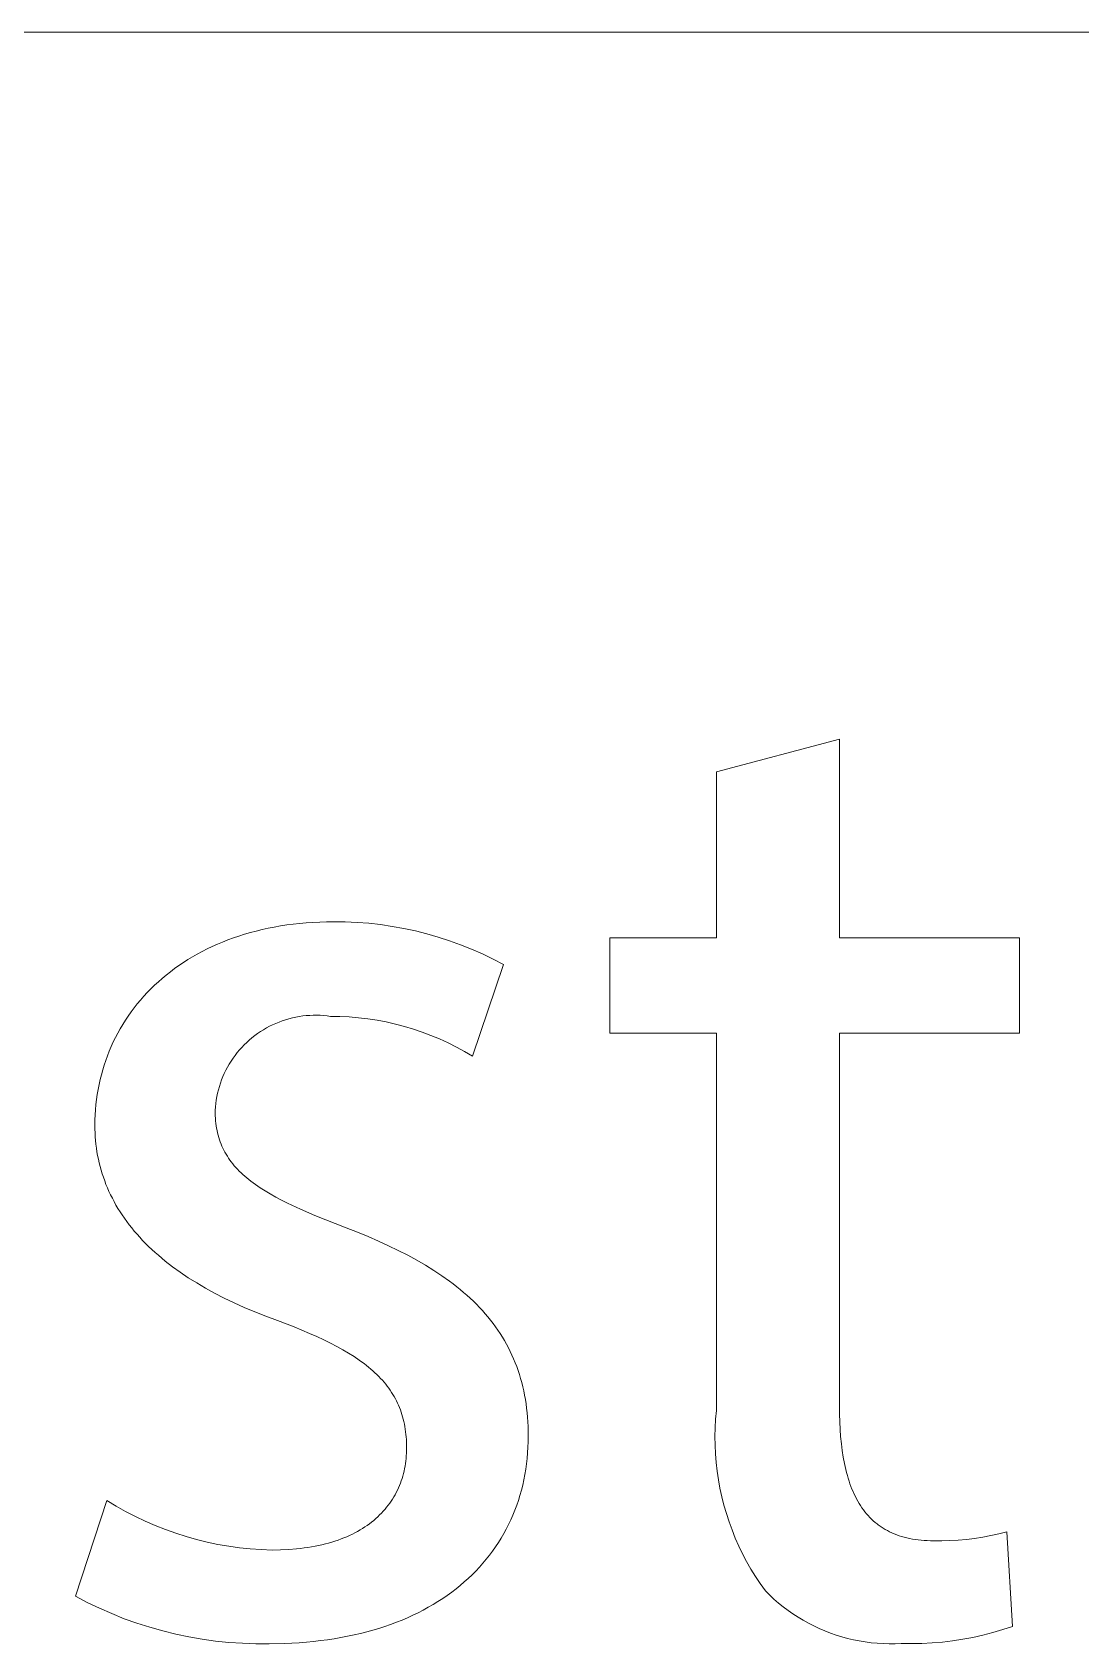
# Model space of a CAD drawing. Header units: millimetres. Extents: x -665 to 1920, y -373 to 1434.
# Drawn here: x 1403.51 to 1422.51, y -329.88 to -300.69 of the extents above; entities that cross this region are included whole.
import ezdxf

# ---------------------------------------------------------------- set-up
doc = ezdxf.new("R2010")
doc.units = ezdxf.units.MM
doc.header["$MEASUREMENT"] = 0
doc.layers.add('Domyślny', color=7, linetype='Continuous', true_color=0x000000)

msp = doc.modelspace()

# ---------------------------------------------------------------- linework, layer by layer
at = {"layer": 'Domyślny', "color": 18, "lineweight": 15, "true_color": 0x000000}
for p, q in [((943.273, -300.685), (1918.03, -300.685)), ((1415.905, -314.086), (1418.136, -313.492)), ((1418.136, -313.492), (1418.136, -317.092)), ((1415.905, -317.092), (1415.905, -314.086)), ((1408.593, -316.814), (1408.716, -316.808)), ((1408.716, -316.808), (1408.84, -316.804)), ((1408.84, -316.804), (1408.965, -316.803)), ((1408.965, -316.803), (1409.179, -316.805)), ((1409.179, -316.805), (1409.393, -316.815)), ((1407.054, -317.132), (1407.153, -317.096)), ((1407.153, -317.096), (1407.253, -317.061)), ((1407.253, -317.061), (1407.356, -317.029)), ((1407.356, -317.029), (1407.46, -316.999)), ((1407.46, -316.999), (1407.565, -316.971)), ((1407.565, -316.971), (1407.673, -316.944)), ((1407.673, -316.944), (1407.782, -316.92)), ((1407.782, -316.92), (1407.893, -316.899)), ((1407.893, -316.899), (1408.006, -316.879)), ((1408.006, -316.879), (1408.12, -316.861)), ((1408.12, -316.861), (1408.236, -316.846)), ((1408.236, -316.846), (1408.353, -316.833)), ((1408.353, -316.833), (1408.473, -316.822)), ((1408.473, -316.822), (1408.593, -316.814)), ((1409.393, -316.815), (1409.607, -316.831)), ((1409.607, -316.831), (1409.82, -316.855)), ((1409.82, -316.855), (1410.032, -316.886)), ((1410.032, -316.886), (1410.242, -316.924)), ((1410.242, -316.924), (1410.452, -316.969)), ((1410.452, -316.969), (1410.659, -317.021)), ((1410.659, -317.021), (1410.865, -317.081)), ((1410.865, -317.081), (1411.069, -317.147)), ((1413.977, -318.822), (1413.977, -317.092)), ((1413.977, -317.092), (1415.905, -317.092)), ((1418.136, -317.092), (1421.399, -317.092)), ((1421.399, -317.092), (1421.399, -318.822)), ((1406.413, -317.438), (1406.499, -317.389)), ((1406.499, -317.389), (1406.587, -317.341)), ((1406.587, -317.341), (1406.677, -317.296)), ((1406.677, -317.296), (1406.768, -317.252)), ((1406.768, -317.252), (1406.862, -317.21)), ((1406.862, -317.21), (1406.957, -317.17)), ((1406.957, -317.17), (1407.054, -317.132)), ((1411.069, -317.147), (1411.27, -317.22)), ((1411.27, -317.22), (1411.469, -317.299)), ((1411.469, -317.299), (1411.665, -317.386)), ((1411.665, -317.386), (1411.858, -317.479)), ((1406.011, -317.709), (1406.088, -317.651)), ((1406.088, -317.651), (1406.166, -317.595)), ((1406.166, -317.595), (1406.247, -317.541)), ((1406.247, -317.541), (1406.329, -317.489)), ((1406.329, -317.489), (1406.413, -317.438)), ((1412.048, -317.578), (1411.488, -319.24)), ((1411.858, -317.479), (1412.048, -317.578)), ((1405.658, -318.019), (1405.724, -317.954)), ((1405.724, -317.954), (1405.793, -317.89)), ((1405.793, -317.89), (1405.864, -317.828)), ((1405.864, -317.828), (1405.937, -317.768)), ((1405.937, -317.768), (1406.011, -317.709)), ((1405.411, -318.292), (1405.47, -318.222)), ((1405.47, -318.222), (1405.53, -318.153)), ((1405.53, -318.153), (1405.593, -318.085)), ((1405.593, -318.085), (1405.658, -318.019)), ((1405.197, -318.587), (1405.247, -318.511)), ((1405.247, -318.511), (1405.3, -318.437)), ((1405.3, -318.437), (1405.354, -318.364)), ((1405.354, -318.364), (1405.411, -318.292)), ((1408.16, -318.56), (1408.099, -318.578)), ((1408.222, -318.544), (1408.16, -318.56)), ((1408.283, -318.531), (1408.222, -318.544)), ((1408.346, -318.52), (1408.283, -318.531)), ((1408.408, -318.51), (1408.346, -318.52)), ((1408.471, -318.504), (1408.408, -318.51)), ((1408.535, -318.499), (1408.471, -318.504)), ((1408.598, -318.496), (1408.535, -318.499)), ((1408.661, -318.496), (1408.598, -318.496)), ((1408.725, -318.498), (1408.661, -318.496)), ((1408.788, -318.502), (1408.725, -318.498)), ((1408.851, -318.508), (1408.788, -318.502)), ((1408.914, -318.517), (1408.851, -318.508)), ((1409.083, -318.519), (1408.914, -318.517)), ((1409.252, -318.527), (1409.083, -318.519)), ((1409.421, -318.541), (1409.252, -318.527)), ((1409.589, -318.561), (1409.421, -318.541)), ((1405.016, -318.9), (1405.058, -318.82)), ((1405.058, -318.82), (1405.102, -318.741)), ((1405.102, -318.741), (1405.148, -318.663)), ((1405.148, -318.663), (1405.197, -318.587)), ((1407.59, -318.828), (1407.539, -318.866)), ((1407.642, -318.793), (1407.59, -318.828)), ((1407.696, -318.759), (1407.642, -318.793)), ((1407.751, -318.727), (1407.696, -318.759)), ((1407.807, -318.697), (1407.751, -318.727)), ((1407.863, -318.669), (1407.807, -318.697)), ((1407.921, -318.643), (1407.863, -318.669)), ((1407.98, -318.619), (1407.921, -318.643)), ((1408.039, -318.597), (1407.98, -318.619)), ((1408.099, -318.578), (1408.039, -318.597)), ((1409.756, -318.587), (1409.589, -318.561)), ((1409.922, -318.618), (1409.756, -318.587)), ((1410.088, -318.656), (1409.922, -318.618)), ((1410.251, -318.699), (1410.088, -318.656)), ((1410.414, -318.747), (1410.251, -318.699)), ((1410.574, -318.801), (1410.414, -318.747)), ((1410.732, -318.861), (1410.574, -318.801)), ((1415.905, -318.822), (1413.977, -318.822)), ((1415.905, -325.659), (1415.905, -318.822)), ((1421.399, -318.822), (1418.136, -318.822)), ((1418.136, -318.822), (1418.136, -325.582)), ((1404.904, -319.146), (1404.939, -319.063)), ((1404.939, -319.063), (1404.977, -318.981)), ((1404.977, -318.981), (1405.016, -318.9)), ((1407.262, -319.125), (1407.222, -319.174)), ((1407.304, -319.078), (1407.262, -319.125)), ((1407.348, -319.032), (1407.304, -319.078)), ((1407.394, -318.988), (1407.348, -319.032)), ((1407.441, -318.946), (1407.394, -318.988)), ((1407.489, -318.905), (1407.441, -318.946)), ((1407.539, -318.866), (1407.489, -318.905)), ((1410.889, -318.926), (1410.732, -318.861)), ((1411.042, -318.997), (1410.889, -318.926)), ((1411.194, -319.073), (1411.042, -318.997)), ((1411.342, -319.154), (1411.194, -319.073)), ((1404.784, -319.487), (1404.811, -319.4)), ((1404.811, -319.4), (1404.839, -319.314)), ((1404.839, -319.314), (1404.87, -319.23)), ((1404.87, -319.23), (1404.904, -319.146)), ((1407.045, -319.437), (1407.016, -319.492)), ((1407.077, -319.382), (1407.045, -319.437)), ((1407.11, -319.328), (1407.077, -319.382)), ((1407.146, -319.275), (1407.11, -319.328)), ((1407.183, -319.224), (1407.146, -319.275)), ((1407.222, -319.174), (1407.183, -319.224)), ((1411.488, -319.24), (1411.342, -319.154)), ((1404.718, -319.752), (1404.738, -319.663)), ((1404.738, -319.663), (1404.76, -319.574)), ((1404.76, -319.574), (1404.784, -319.487)), ((1406.917, -319.726), (1406.898, -319.786)), ((1406.939, -319.666), (1406.917, -319.726)), ((1406.962, -319.607), (1406.939, -319.666)), ((1406.988, -319.549), (1406.962, -319.607)), ((1407.016, -319.492), (1406.988, -319.549)), ((1404.672, -320.023), (1404.685, -319.932)), ((1404.685, -319.932), (1404.7, -319.841)), ((1404.7, -319.841), (1404.718, -319.752)), ((1406.852, -319.97), (1406.841, -320.033)), ((1406.865, -319.908), (1406.852, -319.97)), ((1406.88, -319.847), (1406.865, -319.908)), ((1406.898, -319.786), (1406.88, -319.847)), ((1404.644, -320.394), (1404.647, -320.301)), ((1404.647, -320.301), (1404.653, -320.208)), ((1404.653, -320.208), (1404.662, -320.115)), ((1404.662, -320.115), (1404.672, -320.023)), ((1406.826, -320.158), (1406.821, -320.222)), ((1406.821, -320.222), (1406.822, -320.27)), ((1406.822, -320.27), (1406.823, -320.318)), ((1406.832, -320.095), (1406.826, -320.158)), ((1406.841, -320.033), (1406.832, -320.095)), ((1404.643, -320.489), (1404.644, -320.394)), ((1404.643, -320.559), (1404.643, -320.489)), ((1404.646, -320.628), (1404.643, -320.559)), ((1406.823, -320.318), (1406.826, -320.364)), ((1406.826, -320.364), (1406.83, -320.41)), ((1406.83, -320.41), (1406.835, -320.456)), ((1406.835, -320.456), (1406.841, -320.5)), ((1406.841, -320.5), (1406.848, -320.544)), ((1406.848, -320.544), (1406.856, -320.587)), ((1406.856, -320.587), (1406.865, -320.629)), ((1404.65, -320.698), (1404.646, -320.628)), ((1404.655, -320.766), (1404.65, -320.698)), ((1404.662, -320.835), (1404.655, -320.766)), ((1404.671, -320.903), (1404.662, -320.835)), ((1406.865, -320.629), (1406.876, -320.671)), ((1406.876, -320.671), (1406.888, -320.711)), ((1406.888, -320.711), (1406.9, -320.752)), ((1406.9, -320.752), (1406.914, -320.791)), ((1406.914, -320.791), (1406.929, -320.83)), ((1406.929, -320.83), (1406.945, -320.869)), ((1406.945, -320.869), (1406.962, -320.906)), ((1404.681, -320.971), (1404.671, -320.903)), ((1404.693, -321.038), (1404.681, -320.971)), ((1404.706, -321.105), (1404.693, -321.038)), ((1404.721, -321.171), (1404.706, -321.105)), ((1404.738, -321.237), (1404.721, -321.171)), ((1406.962, -320.906), (1406.981, -320.943)), ((1406.981, -320.943), (1407, -320.98)), ((1407, -320.98), (1407.021, -321.016)), ((1407.021, -321.016), (1407.043, -321.052)), ((1407.043, -321.052), (1407.066, -321.087)), ((1407.066, -321.087), (1407.09, -321.121)), ((1407.09, -321.121), (1407.115, -321.155)), ((1407.115, -321.155), (1407.142, -321.189)), ((1404.756, -321.303), (1404.738, -321.237)), ((1404.776, -321.368), (1404.756, -321.303)), ((1404.797, -321.433), (1404.776, -321.368)), ((1404.82, -321.497), (1404.797, -321.433)), ((1407.142, -321.189), (1407.169, -321.222)), ((1407.169, -321.222), (1407.198, -321.255)), ((1407.198, -321.255), (1407.228, -321.287)), ((1407.228, -321.287), (1407.259, -321.319)), ((1407.259, -321.319), (1407.292, -321.351)), ((1407.292, -321.351), (1407.325, -321.382)), ((1407.325, -321.382), (1407.36, -321.413)), ((1407.36, -321.413), (1407.396, -321.443)), ((1407.396, -321.443), (1407.433, -321.473)), ((1407.433, -321.473), (1407.471, -321.503)), ((1404.844, -321.561), (1404.82, -321.497)), ((1404.871, -321.624), (1404.844, -321.561)), ((1404.898, -321.687), (1404.871, -321.624)), ((1404.928, -321.75), (1404.898, -321.687)), ((1404.959, -321.812), (1404.928, -321.75)), ((1407.471, -321.503), (1407.511, -321.533)), ((1407.511, -321.533), (1407.552, -321.562)), ((1407.552, -321.562), (1407.637, -321.621)), ((1407.637, -321.621), (1407.727, -321.678)), ((1407.727, -321.678), (1407.822, -321.734)), ((1407.822, -321.734), (1407.922, -321.79)), ((1404.991, -321.874), (1404.959, -321.812)), ((1405.025, -321.935), (1404.991, -321.874)), ((1405.061, -321.995), (1405.025, -321.935)), ((1405.098, -322.056), (1405.061, -321.995)), ((1405.138, -322.115), (1405.098, -322.056)), ((1407.922, -321.79), (1408.026, -321.846)), ((1408.026, -321.846), (1408.136, -321.901)), ((1408.136, -321.901), (1408.371, -322.011)), ((1408.371, -322.011), (1408.626, -322.122)), ((1405.178, -322.175), (1405.138, -322.115)), ((1405.22, -322.233), (1405.178, -322.175)), ((1405.264, -322.292), (1405.22, -322.233)), ((1405.31, -322.349), (1405.264, -322.292)), ((1405.357, -322.407), (1405.31, -322.349)), ((1408.626, -322.122), (1409.198, -322.348)), ((1409.198, -322.348), (1409.399, -322.427)), ((1405.406, -322.463), (1405.357, -322.407)), ((1405.456, -322.52), (1405.406, -322.463)), ((1405.508, -322.575), (1405.456, -322.52)), ((1405.562, -322.631), (1405.508, -322.575)), ((1405.617, -322.685), (1405.562, -322.631)), ((1409.399, -322.427), (1409.594, -322.507)), ((1409.594, -322.507), (1409.782, -322.588)), ((1409.782, -322.588), (1409.965, -322.672)), ((1405.675, -322.739), (1405.617, -322.685)), ((1405.733, -322.793), (1405.675, -322.739)), ((1405.793, -322.846), (1405.733, -322.793)), ((1405.855, -322.899), (1405.793, -322.846)), ((1405.919, -322.951), (1405.855, -322.899)), ((1409.965, -322.672), (1410.141, -322.757)), ((1410.141, -322.757), (1410.311, -322.844)), ((1410.311, -322.844), (1410.475, -322.933)), ((1410.475, -322.933), (1410.632, -323.025)), ((1406.051, -323.053), (1405.919, -322.951)), ((1406.19, -323.154), (1406.051, -323.053)), ((1406.336, -323.252), (1406.19, -323.154)), ((1410.632, -323.025), (1410.783, -323.119)), ((1410.783, -323.119), (1410.928, -323.215)), ((1410.928, -323.215), (1411.066, -323.313)), ((1406.488, -323.347), (1406.336, -323.252)), ((1406.647, -323.441), (1406.488, -323.347)), ((1406.813, -323.532), (1406.647, -323.441)), ((1411.066, -323.313), (1411.133, -323.364)), ((1411.133, -323.364), (1411.199, -323.415)), ((1411.199, -323.415), (1411.262, -323.466)), ((1411.262, -323.466), (1411.324, -323.518)), ((1411.324, -323.518), (1411.385, -323.571)), ((1406.985, -323.621), (1406.813, -323.532)), ((1407.164, -323.707), (1406.985, -323.621)), ((1407.35, -323.791), (1407.164, -323.707)), ((1407.543, -323.872), (1407.35, -323.791)), ((1411.385, -323.571), (1411.444, -323.625)), ((1411.444, -323.625), (1411.501, -323.679)), ((1411.501, -323.679), (1411.557, -323.734)), ((1411.557, -323.734), (1411.611, -323.79)), ((1411.611, -323.79), (1411.664, -323.847)), ((1407.743, -323.951), (1407.543, -323.872)), ((1407.949, -324.028), (1407.743, -323.951)), ((1408.254, -324.144), (1407.949, -324.028)), ((1411.664, -323.847), (1411.715, -323.904)), ((1411.715, -323.904), (1411.764, -323.962)), ((1411.764, -323.962), (1411.812, -324.021)), ((1411.812, -324.021), (1411.858, -324.081)), ((1411.858, -324.081), (1411.902, -324.141)), ((1408.534, -324.26), (1408.254, -324.144)), ((1408.666, -324.319), (1408.534, -324.26)), ((1408.792, -324.378), (1408.666, -324.319)), ((1408.912, -324.437), (1408.792, -324.378)), ((1411.902, -324.141), (1411.945, -324.202)), ((1411.945, -324.202), (1411.987, -324.264)), ((1411.987, -324.264), (1412.027, -324.327)), ((1412.027, -324.327), (1412.065, -324.391)), ((1412.065, -324.391), (1412.101, -324.456)), ((1409.027, -324.497), (1408.912, -324.437)), ((1409.136, -324.558), (1409.027, -324.497)), ((1409.24, -324.619), (1409.136, -324.558)), ((1409.339, -324.681), (1409.24, -324.619)), ((1409.432, -324.744), (1409.339, -324.681)), ((1412.101, -324.456), (1412.136, -324.521)), ((1412.136, -324.521), (1412.17, -324.588)), ((1412.17, -324.588), (1412.201, -324.655)), ((1412.201, -324.655), (1412.231, -324.723)), ((1409.476, -324.776), (1409.432, -324.744)), ((1409.52, -324.808), (1409.476, -324.776)), ((1409.562, -324.841), (1409.52, -324.808)), ((1409.603, -324.873), (1409.562, -324.841)), ((1409.642, -324.906), (1409.603, -324.873)), ((1409.68, -324.939), (1409.642, -324.906)), ((1409.717, -324.973), (1409.68, -324.939)), ((1409.753, -325.007), (1409.717, -324.973)), ((1412.231, -324.723), (1412.26, -324.792)), ((1412.26, -324.792), (1412.287, -324.862)), ((1412.287, -324.862), (1412.312, -324.933)), ((1412.312, -324.933), (1412.336, -325.005)), ((1409.788, -325.041), (1409.753, -325.007)), ((1409.821, -325.076), (1409.788, -325.041)), ((1409.853, -325.111), (1409.821, -325.076)), ((1409.884, -325.146), (1409.853, -325.111)), ((1409.913, -325.182), (1409.884, -325.146)), ((1409.942, -325.218), (1409.913, -325.182)), ((1409.969, -325.255), (1409.942, -325.218)), ((1409.995, -325.292), (1409.969, -325.255)), ((1412.336, -325.005), (1412.358, -325.078)), ((1412.358, -325.078), (1412.378, -325.152)), ((1412.378, -325.152), (1412.397, -325.227)), ((1412.397, -325.227), (1412.414, -325.303)), ((1410.02, -325.329), (1409.995, -325.292)), ((1410.044, -325.367), (1410.02, -325.329)), ((1410.067, -325.405), (1410.044, -325.367)), ((1410.088, -325.444), (1410.067, -325.405)), ((1410.108, -325.483), (1410.088, -325.444)), ((1410.128, -325.523), (1410.108, -325.483)), ((1410.146, -325.563), (1410.128, -325.523)), ((1410.163, -325.604), (1410.146, -325.563)), ((1412.414, -325.303), (1412.429, -325.38)), ((1412.429, -325.38), (1412.443, -325.458)), ((1412.443, -325.458), (1412.456, -325.537)), ((1412.456, -325.537), (1412.466, -325.617)), ((1410.179, -325.645), (1410.163, -325.604)), ((1410.193, -325.687), (1410.179, -325.645)), ((1410.207, -325.73), (1410.193, -325.687)), ((1410.22, -325.773), (1410.207, -325.73)), ((1410.231, -325.816), (1410.22, -325.773)), ((1410.242, -325.86), (1410.231, -325.816)), ((1410.251, -325.905), (1410.242, -325.86)), ((1412.466, -325.617), (1412.475, -325.698)), ((1412.475, -325.698), (1412.483, -325.78)), ((1412.483, -325.78), (1412.488, -325.863)), ((1415.883, -325.973), (1415.891, -325.816)), ((1415.891, -325.816), (1415.905, -325.659)), ((1418.136, -325.582), (1418.137, -325.725)), ((1418.137, -325.725), (1418.141, -325.865)), ((1410.26, -325.95), (1410.251, -325.905)), ((1410.267, -325.996), (1410.26, -325.95)), ((1410.274, -326.042), (1410.267, -325.996)), ((1410.279, -326.09), (1410.274, -326.042)), ((1410.284, -326.137), (1410.279, -326.09)), ((1410.287, -326.186), (1410.284, -326.137)), ((1412.488, -325.863), (1412.492, -325.948)), ((1412.492, -325.948), (1412.495, -326.033)), ((1412.496, -326.12), (1412.494, -326.223)), ((1412.495, -326.033), (1412.496, -326.12)), ((1415.879, -326.13), (1415.883, -325.973)), ((1415.881, -326.288), (1415.879, -326.13)), ((1418.141, -325.865), (1418.148, -326)), ((1418.148, -326), (1418.157, -326.132)), ((1418.157, -326.132), (1418.17, -326.259)), ((1410.286, -326.479), (1410.289, -326.431)), ((1410.289, -326.235), (1410.287, -326.186)), ((1410.291, -326.285), (1410.289, -326.235)), ((1410.289, -326.431), (1410.291, -326.384)), ((1410.291, -326.335), (1410.291, -326.285)), ((1410.291, -326.384), (1410.291, -326.335)), ((1412.484, -326.426), (1412.476, -326.526)), ((1412.491, -326.325), (1412.484, -326.426)), ((1412.494, -326.223), (1412.491, -326.325)), ((1415.888, -326.445), (1415.881, -326.288)), ((1418.17, -326.259), (1418.185, -326.382)), ((1418.185, -326.382), (1418.204, -326.501)), ((1410.245, -326.757), (1410.255, -326.711)), ((1410.255, -326.711), (1410.263, -326.666)), ((1410.263, -326.666), (1410.271, -326.62)), ((1410.271, -326.62), (1410.277, -326.573)), ((1410.277, -326.573), (1410.282, -326.526)), ((1410.282, -326.526), (1410.286, -326.479)), ((1412.451, -326.722), (1412.434, -326.819)), ((1412.464, -326.624), (1412.451, -326.722)), ((1412.476, -326.526), (1412.464, -326.624)), ((1415.901, -326.602), (1415.888, -326.445)), ((1415.919, -326.758), (1415.901, -326.602)), ((1418.204, -326.501), (1418.225, -326.616)), ((1418.225, -326.616), (1418.237, -326.672)), ((1418.237, -326.672), (1418.25, -326.727)), ((1418.25, -326.727), (1418.264, -326.781)), ((1410.144, -327.06), (1410.162, -327.019)), ((1410.162, -327.019), (1410.179, -326.976)), ((1410.179, -326.976), (1410.194, -326.933)), ((1410.194, -326.933), (1410.209, -326.89)), ((1410.209, -326.89), (1410.222, -326.846)), ((1410.222, -326.846), (1410.234, -326.802)), ((1410.234, -326.802), (1410.245, -326.757)), ((1412.395, -327.009), (1412.371, -327.102)), ((1412.416, -326.915), (1412.395, -327.009)), ((1412.434, -326.819), (1412.416, -326.915)), ((1415.942, -326.914), (1415.919, -326.758)), ((1415.97, -327.068), (1415.942, -326.914)), ((1418.264, -326.781), (1418.278, -326.834)), ((1418.278, -326.834), (1418.293, -326.885)), ((1418.293, -326.885), (1418.309, -326.936)), ((1418.309, -326.936), (1418.326, -326.986)), ((1418.326, -326.986), (1418.344, -327.034)), ((1404.29, -329.022), (1404.858, -327.291)), ((1404.858, -327.291), (1405.027, -327.393)), ((1409.986, -327.338), (1410.012, -327.3)), ((1410.012, -327.3), (1410.037, -327.262)), ((1410.037, -327.262), (1410.061, -327.223)), ((1410.061, -327.223), (1410.083, -327.183)), ((1410.083, -327.183), (1410.105, -327.143)), ((1410.105, -327.143), (1410.125, -327.102)), ((1410.125, -327.102), (1410.144, -327.06)), ((1412.317, -327.286), (1412.286, -327.376)), ((1412.345, -327.195), (1412.317, -327.286)), ((1412.371, -327.102), (1412.345, -327.195)), ((1416.003, -327.222), (1415.97, -327.068)), ((1416.042, -327.374), (1416.003, -327.222)), ((1418.344, -327.034), (1418.362, -327.081)), ((1418.362, -327.081), (1418.382, -327.128)), ((1418.382, -327.128), (1418.402, -327.173)), ((1418.402, -327.173), (1418.423, -327.217)), ((1418.423, -327.217), (1418.445, -327.26)), ((1418.445, -327.26), (1418.468, -327.301)), ((1418.468, -327.301), (1418.492, -327.342)), ((1405.027, -327.393), (1405.2, -327.49)), ((1405.2, -327.49), (1405.376, -327.58)), ((1405.376, -327.58), (1405.555, -327.665)), ((1409.733, -327.617), (1409.769, -327.584)), ((1409.769, -327.584), (1409.803, -327.551)), ((1409.803, -327.551), (1409.837, -327.517)), ((1409.837, -327.517), (1409.869, -327.483)), ((1409.869, -327.483), (1409.9, -327.448)), ((1409.9, -327.448), (1409.93, -327.412)), ((1409.93, -327.412), (1409.958, -327.375)), ((1409.958, -327.375), (1409.986, -327.338)), ((1412.218, -327.552), (1412.18, -327.638)), ((1412.253, -327.464), (1412.218, -327.552)), ((1412.286, -327.376), (1412.253, -327.464)), ((1416.086, -327.526), (1416.042, -327.374)), ((1416.135, -327.675), (1416.086, -327.526)), ((1418.492, -327.342), (1418.517, -327.381)), ((1418.517, -327.381), (1418.542, -327.42)), ((1418.542, -327.42), (1418.569, -327.457)), ((1418.569, -327.457), (1418.597, -327.493)), ((1418.597, -327.493), (1418.625, -327.528)), ((1418.625, -327.528), (1418.655, -327.562)), ((1418.655, -327.562), (1418.685, -327.595)), ((1418.685, -327.595), (1418.716, -327.626)), ((1405.555, -327.665), (1405.736, -327.744)), ((1405.736, -327.744), (1405.92, -327.816)), ((1405.92, -327.816), (1406.107, -327.882)), ((1406.107, -327.882), (1406.295, -327.942)), ((1409.258, -327.921), (1409.308, -327.898)), ((1409.308, -327.898), (1409.356, -327.873)), ((1409.356, -327.873), (1409.403, -327.848)), ((1409.403, -327.848), (1409.448, -327.822)), ((1409.448, -327.822), (1409.493, -327.795)), ((1409.493, -327.795), (1409.536, -327.767)), ((1409.536, -327.767), (1409.578, -327.739)), ((1409.578, -327.739), (1409.618, -327.709)), ((1409.618, -327.709), (1409.658, -327.679)), ((1409.658, -327.679), (1409.696, -327.648)), ((1409.696, -327.648), (1409.733, -327.617)), ((1412.053, -327.889), (1412.006, -327.97)), ((1412.097, -327.806), (1412.053, -327.889)), ((1412.14, -327.723), (1412.097, -327.806)), ((1412.18, -327.638), (1412.14, -327.723)), ((1416.189, -327.823), (1416.135, -327.675)), ((1416.248, -327.969), (1416.189, -327.823)), ((1418.716, -327.626), (1418.749, -327.656)), ((1418.749, -327.656), (1418.782, -327.685)), ((1418.782, -327.685), (1418.799, -327.7)), ((1418.799, -327.7), (1418.816, -327.713)), ((1418.816, -327.713), (1418.834, -327.727)), ((1418.834, -327.727), (1418.852, -327.74)), ((1418.852, -327.74), (1418.87, -327.753)), ((1418.87, -327.753), (1418.888, -327.766)), ((1418.888, -327.766), (1418.907, -327.778)), ((1418.907, -327.778), (1418.925, -327.79)), ((1418.925, -327.79), (1418.964, -327.813)), ((1418.964, -327.813), (1419.003, -327.835)), ((1419.003, -327.835), (1419.044, -327.856)), ((1419.044, -327.856), (1419.085, -327.875)), ((1419.085, -327.875), (1419.128, -327.894)), ((1419.128, -327.894), (1419.172, -327.911)), ((1420.877, -327.924), (1421.022, -327.892)), ((1421.022, -327.892), (1421.167, -327.855)), ((1421.167, -327.855), (1421.27, -329.569)), ((1406.295, -327.942), (1406.486, -327.995)), ((1406.486, -327.995), (1406.678, -328.042)), ((1406.678, -328.042), (1406.872, -328.083)), ((1406.872, -328.083), (1407.067, -328.117)), ((1407.067, -328.117), (1407.263, -328.144)), ((1407.263, -328.144), (1407.459, -328.165)), ((1407.459, -328.165), (1407.657, -328.179)), ((1407.657, -328.179), (1407.854, -328.187)), ((1407.854, -328.187), (1408.008, -328.184)), ((1408.008, -328.184), (1408.156, -328.177)), ((1408.156, -328.177), (1408.299, -328.165)), ((1408.299, -328.165), (1408.368, -328.158)), ((1408.368, -328.158), (1408.436, -328.149)), ((1408.436, -328.149), (1408.503, -328.14)), ((1408.503, -328.14), (1408.569, -328.129)), ((1408.569, -328.129), (1408.633, -328.117)), ((1408.633, -328.117), (1408.696, -328.104)), ((1408.696, -328.104), (1408.758, -328.09)), ((1408.758, -328.09), (1408.819, -328.075)), ((1408.819, -328.075), (1408.878, -328.06)), ((1408.878, -328.06), (1408.936, -328.043)), ((1408.936, -328.043), (1408.993, -328.025)), ((1408.993, -328.025), (1409.049, -328.006)), ((1409.049, -328.006), (1409.103, -327.986)), ((1409.103, -327.986), (1409.156, -327.965)), ((1409.156, -327.965), (1409.208, -327.944)), ((1409.208, -327.944), (1409.258, -327.921)), ((1411.904, -328.127), (1411.85, -328.204)), ((1411.956, -328.049), (1411.904, -328.127)), ((1412.006, -327.97), (1411.956, -328.049)), ((1416.311, -328.113), (1416.248, -327.969)), ((1416.38, -328.254), (1416.311, -328.113)), ((1419.172, -327.911), (1419.216, -327.927)), ((1419.216, -327.927), (1419.262, -327.941)), ((1419.262, -327.941), (1419.309, -327.955)), ((1419.309, -327.955), (1419.357, -327.967)), ((1419.357, -327.967), (1419.406, -327.978)), ((1419.406, -327.978), (1419.457, -327.987)), ((1419.457, -327.987), (1419.508, -327.995)), ((1419.508, -327.995), (1419.561, -328.003)), ((1419.561, -328.003), (1419.614, -328.008)), ((1419.614, -328.008), (1419.669, -328.013)), ((1419.669, -328.013), (1419.725, -328.016)), ((1419.725, -328.016), (1419.782, -328.018)), ((1419.782, -328.018), (1419.841, -328.019)), ((1419.841, -328.019), (1419.99, -328.019)), ((1419.99, -328.019), (1420.138, -328.015)), ((1420.138, -328.015), (1420.287, -328.007)), ((1420.287, -328.007), (1420.436, -327.993)), ((1420.436, -327.993), (1420.583, -327.975)), ((1420.583, -327.975), (1420.731, -327.952)), ((1420.731, -327.952), (1420.877, -327.924)), ((1411.675, -328.426), (1411.612, -328.497)), ((1411.736, -328.353), (1411.675, -328.426)), ((1411.794, -328.279), (1411.736, -328.353)), ((1411.85, -328.204), (1411.794, -328.279)), ((1416.453, -328.393), (1416.38, -328.254)), ((1416.531, -328.53), (1416.453, -328.393)), ((1411.337, -328.765), (1411.263, -328.828)), ((1411.409, -328.7), (1411.337, -328.765)), ((1411.479, -328.634), (1411.409, -328.7)), ((1411.546, -328.566), (1411.479, -328.634)), ((1411.612, -328.497), (1411.546, -328.566)), ((1416.614, -328.664), (1416.531, -328.53)), ((1416.701, -328.795), (1416.614, -328.664)), ((1404.505, -329.135), (1404.29, -329.022)), ((1410.945, -329.064), (1410.86, -329.119)), ((1411.028, -329.008), (1410.945, -329.064)), ((1411.109, -328.95), (1411.028, -329.008)), ((1411.187, -328.89), (1411.109, -328.95)), ((1411.263, -328.828), (1411.187, -328.89)), ((1416.792, -328.923), (1416.701, -328.795)), ((1416.87, -329), (1416.792, -328.923)), ((1416.949, -329.074), (1416.87, -329)), ((1404.725, -329.241), (1404.505, -329.135)), ((1404.948, -329.339), (1404.725, -329.241)), ((1405.175, -329.43), (1404.948, -329.339)), ((1410.5, -329.321), (1410.404, -329.367)), ((1410.593, -329.274), (1410.5, -329.321)), ((1410.684, -329.224), (1410.593, -329.274)), ((1410.773, -329.172), (1410.684, -329.224)), ((1410.86, -329.119), (1410.773, -329.172)), ((1417.032, -329.146), (1416.949, -329.074)), ((1417.116, -329.214), (1417.032, -329.146)), ((1417.203, -329.28), (1417.116, -329.214)), ((1417.293, -329.343), (1417.203, -329.28)), ((1417.384, -329.402), (1417.293, -329.343)), ((1405.405, -329.512), (1405.175, -329.43)), ((1405.637, -329.586), (1405.405, -329.512)), ((1405.872, -329.653), (1405.637, -329.586)), ((1406.108, -329.711), (1405.872, -329.653)), ((1409.68, -329.638), (1409.568, -329.669)), ((1409.789, -329.605), (1409.68, -329.638)), ((1409.897, -329.57), (1409.789, -329.605)), ((1410.002, -329.533), (1409.897, -329.57)), ((1410.106, -329.495), (1410.002, -329.533)), ((1410.208, -329.454), (1410.106, -329.495)), ((1410.307, -329.412), (1410.208, -329.454)), ((1410.404, -329.367), (1410.307, -329.412)), ((1417.477, -329.458), (1417.384, -329.402)), ((1417.572, -329.511), (1417.477, -329.458)), ((1417.669, -329.561), (1417.572, -329.511)), ((1417.768, -329.608), (1417.669, -329.561)), ((1417.868, -329.65), (1417.768, -329.608)), ((1417.97, -329.69), (1417.868, -329.65)), ((1421.093, -329.628), (1420.915, -329.681)), ((1421.27, -329.569), (1421.093, -329.628)), ((1406.347, -329.761), (1406.108, -329.711)), ((1406.587, -329.802), (1406.347, -329.761)), ((1406.829, -329.835), (1406.587, -329.802)), ((1407.072, -329.86), (1406.829, -329.835)), ((1407.315, -329.876), (1407.072, -329.86)), ((1407.559, -329.884), (1407.315, -329.876)), ((1407.803, -329.883), (1407.559, -329.884)), ((1408.078, -329.878), (1407.803, -329.883)), ((1408.345, -329.865), (1408.078, -329.878)), ((1408.476, -329.855), (1408.345, -329.865)), ((1408.605, -329.843), (1408.476, -329.855)), ((1408.732, -329.828), (1408.605, -329.843)), ((1408.857, -329.812), (1408.732, -329.828)), ((1408.981, -329.793), (1408.857, -329.812)), ((1409.102, -329.772), (1408.981, -329.793)), ((1409.221, -329.749), (1409.102, -329.772)), ((1409.339, -329.725), (1409.221, -329.749)), ((1409.455, -329.698), (1409.339, -329.725)), ((1409.568, -329.669), (1409.455, -329.698)), ((1418.073, -329.726), (1417.97, -329.69)), ((1418.177, -329.758), (1418.073, -329.726)), ((1418.282, -329.787), (1418.177, -329.758)), ((1418.388, -329.812), (1418.282, -329.787)), ((1418.495, -329.833), (1418.388, -329.812)), ((1418.603, -329.851), (1418.495, -329.833)), ((1418.711, -329.865), (1418.603, -329.851)), ((1418.819, -329.875), (1418.711, -329.865)), ((1418.928, -329.882), (1418.819, -329.875)), ((1419.037, -329.884), (1418.928, -329.882)), ((1419.146, -329.883), (1419.037, -329.884)), ((1419.255, -329.879), (1419.146, -329.883)), ((1419.441, -329.882), (1419.255, -329.879)), ((1419.628, -329.879), (1419.441, -329.882)), ((1419.814, -329.87), (1419.628, -329.879)), ((1420, -329.854), (1419.814, -329.87)), ((1420.185, -329.832), (1420, -329.854)), ((1420.369, -329.804), (1420.185, -329.832)), ((1420.552, -329.769), (1420.369, -329.804)), ((1420.734, -329.728), (1420.552, -329.769)), ((1420.915, -329.681), (1420.734, -329.728))]:
    msp.add_line(p, q, dxfattribs=at)

doc.saveas('drawing.dxf')
